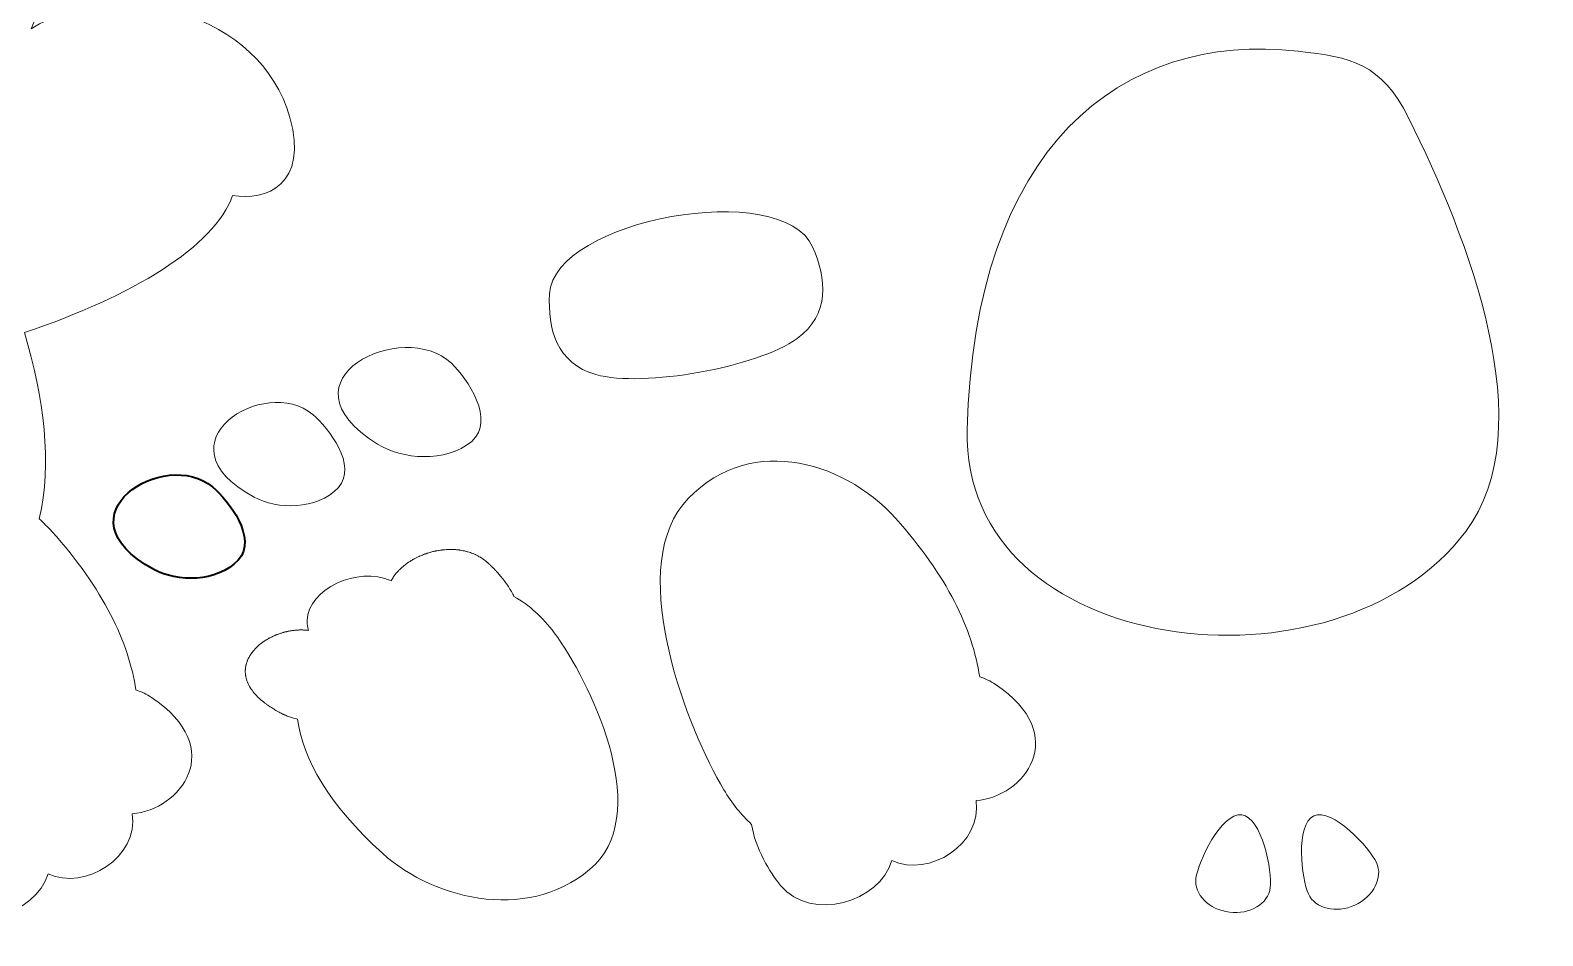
# Model space of a CAD drawing. Header units: millimetres. Extents: x -103 to 94, y -136 to 133.
# Drawn here: x -62.9 to 7.8, y 61.5 to 103.8 of the extents above; entities that cross this region are included whole.
import ezdxf

# ---------------------------------------------------------------- set-up
doc = ezdxf.new("R2010")
doc.units = ezdxf.units.MM
doc.header["$MEASUREMENT"] = 0
doc.layers.add('Layer 1', color=7, linetype='Continuous')

msp = doc.modelspace()

# ---------------------------------------------------------------- linework, layer by layer
at = {"layer": 'Layer 1', "color": 140, "lineweight": 5}
for points, knots in [([(-61.8694, 80.4172), (-62.0587, 80.6273), (-62.2593, 80.8279), (-62.4696, 81.0187), (-62.4696, 81.0187), (-61.8286, 83.5817), (-62.262, 86.6747), (-63.1546, 89.7174), (-63.1546, 89.7174), (-58.1078, 91.4172), (-54.2847, 93.7175), (-53.4302, 96.1233), (-53.4302, 96.1233), (-51.8665, 95.8499), (-49.8746, 96.6446), (-50.7562, 99.7743), (-50.7562, 99.7743), (-52.1261, 104.6366), (-58.6891, 106.415), (-62.8443, 103.9171), (-62.8443, 103.9171), (-61.3092, 106.9095), (-62.4174, 114.4813), (-63.6424, 117.2394), (-63.6424, 117.2394), (-63.8737, 117.7602), (-64.127, 118.2371), (-64.3989, 118.676), (-64.3989, 118.676), (-58.0773, 125.5994), (-71.4142, 130.7849), (-71.679, 123.2928), (-71.679, 123.2928), (-73.0012, 123.5113), (-74.3019, 123.552), (-75.4613, 123.5509), (-75.4613, 123.5509), (-75.6799, 123.5379), (-75.8961, 123.5241), (-76.1102, 123.5094), (-76.1102, 123.5094), (-75.899, 123.7154), (-75.6496, 123.9131), (-75.3521, 124.2153), (-75.3521, 124.2153), (-74.172, 125.4142), (-78.1881, 124.2826), (-78.536, 124.0976), (-78.536, 124.0976), (-78.6199, 124.053), (-78.7773, 123.8916), (-78.8708, 124.0171), (-78.8708, 124.0171), (-79.0221, 124.2201), (-79.0483, 124.8942), (-79.0974, 125.1682), (-79.0974, 125.1682), (-79.4686, 124.8913), (-80.0655, 124.0345), (-79.9756, 123.5318), (-79.9756, 123.5318), (-80.3135, 123.4714), (-82.0985, 124.4965), (-82.3171, 123.873), (-82.3171, 123.873), (-82.3646, 123.7375), (-81.715, 123.1838), (-81.3428, 122.7361), (-81.3428, 122.7361), (-82.1329, 122.5341), (-82.9471, 122.281), (-83.8085, 121.9598), (-83.8085, 121.9598), (-84.3293, 121.7676), (-84.8368, 121.5302), (-85.325, 121.2543), (-85.325, 121.2543), (-88.3794, 127.4249), (-98.4348, 118.359), (-90.5309, 114.1036), (-90.5309, 114.1036), (-90.6193, 113.5533), (-90.6548, 112.9918), (-90.6296, 112.4233), (-90.6296, 112.4233), (-90.5163, 109.8628), (-89.9008, 104.8582), (-88.5247, 101.6844), (-88.5247, 101.6844), (-89.2111, 102.3687), (-89.9884, 102.9303), (-90.4041, 103.1686), (-90.4041, 103.1686), (-95.6807, 106.1928), (-103.2461, 101.1517), (-102.3114, 95.2156), (-102.3114, 95.2156), (-101.4835, 89.9575), (-96.2714, 93.6013), (-97.5155, 95.0476), (-97.5155, 95.0476), (-97.1444, 94.6938), (-96.7593, 94.4412), (-96.3749, 94.2728), (-96.3749, 94.2728), (-95.3255, 90.4764), (-91.538, 88.3526), (-86.6124, 87.4471), (-86.6124, 87.4471), (-86.8241, 86.1054), (-86.9551, 84.6603), (-86.9939, 83.1055), (-86.9939, 83.1055), (-87.0394, 81.2852), (-86.5636, 79.7155), (-85.7151, 78.4027), (-85.7151, 78.4027), (-87.3884, 78.6713), (-89.4165, 77.4639), (-89.1306, 75.9829), (-89.1306, 75.9829), (-91.3658, 75.8589), (-93.6152, 73.5081), (-90.0226, 71.5672), (-90.0226, 71.5672), (-89.8069, 71.4507), (-89.5618, 71.3562), (-89.3001, 71.2872), (-89.3001, 71.2872), (-88.9679, 69.4929), (-87.7846, 67.4477), (-85.376, 65.2757), (-85.376, 65.2757), (-82.846, 62.9943), (-78.2967, 62.0217), (-75.4284, 64.7569), (-75.4284, 64.7569), (-73.4217, 66.8134), (-74.666, 70.7954), (-76.1027, 73.5436), (-76.1027, 73.5436), (-74.8494, 73.4533), (-73.5732, 73.4971), (-72.3242, 73.6795), (-72.3242, 73.6795), (-71.7038, 71.2989), (-70.672, 69.0352), (-69.8981, 67.741), (-69.8981, 67.741), (-69.5146, 67.0997), (-69.0761, 66.5628), (-68.599, 66.1228), (-68.599, 66.1228), (-68.4447, 65.0258), (-67.7319, 63.8439), (-67.2486, 63.2736), (-67.2486, 63.2736), (-65.7742, 61.534), (-62.6186, 62.5022), (-62.0489, 64.4293), (-62.0489, 64.4293), (-60.3148, 63.617), (-57.7981, 65.2219), (-58.1149, 67.2388), (-58.1149, 67.2388), (-55.8796, 67.3911), (-53.63, 70.284), (-57.2228, 72.6732), (-57.2228, 72.6732), (-57.4386, 72.8166), (-57.6835, 72.9335), (-57.9452, 73.0183), (-57.9452, 73.0183), (-58.2773, 75.2268), (-59.4608, 77.7438), (-61.8694, 80.4172)], [0, 0, 0, 0, 0.0227273, 0.0227273, 0.0227273, 0.0227273, 0.0454545, 0.0454545, 0.0454545, 0.0454545, 0.0681818, 0.0681818, 0.0681818, 0.0681818, 0.0909091, 0.0909091, 0.0909091, 0.0909091, 0.1136364, 0.1136364, 0.1136364, 0.1136364, 0.1363636, 0.1363636, 0.1363636, 0.1363636, 0.1590909, 0.1590909, 0.1590909, 0.1590909, 0.1818182, 0.1818182, 0.1818182, 0.1818182, 0.2045455, 0.2045455, 0.2045455, 0.2045455, 0.2272727, 0.2272727, 0.2272727, 0.2272727, 0.25, 0.25, 0.25, 0.25, 0.2727273, 0.2727273, 0.2727273, 0.2727273, 0.2954545, 0.2954545, 0.2954545, 0.2954545, 0.3181818, 0.3181818, 0.3181818, 0.3181818, 0.3409091, 0.3409091, 0.3409091, 0.3409091, 0.3636364, 0.3636364, 0.3636364, 0.3636364, 0.3863636, 0.3863636, 0.3863636, 0.3863636, 0.4090909, 0.4090909, 0.4090909, 0.4090909, 0.4318182, 0.4318182, 0.4318182, 0.4318182, 0.4545455, 0.4545455, 0.4545455, 0.4545455, 0.4772727, 0.4772727, 0.4772727, 0.4772727, 0.5, 0.5, 0.5, 0.5, 0.5227273, 0.5227273, 0.5227273, 0.5227273, 0.5454545, 0.5454545, 0.5454545, 0.5454545, 0.5681818, 0.5681818, 0.5681818, 0.5681818, 0.5909091, 0.5909091, 0.5909091, 0.5909091, 0.6136364, 0.6136364, 0.6136364, 0.6136364, 0.6363636, 0.6363636, 0.6363636, 0.6363636, 0.6590909, 0.6590909, 0.6590909, 0.6590909, 0.6818182, 0.6818182, 0.6818182, 0.6818182, 0.7045455, 0.7045455, 0.7045455, 0.7045455, 0.7272727, 0.7272727, 0.7272727, 0.7272727, 0.75, 0.75, 0.75, 0.75, 0.7727273, 0.7727273, 0.7727273, 0.7727273, 0.7954545, 0.7954545, 0.7954545, 0.7954545, 0.8181818, 0.8181818, 0.8181818, 0.8181818, 0.8409091, 0.8409091, 0.8409091, 0.8409091, 0.8636364, 0.8636364, 0.8636364, 0.8636364, 0.8863636, 0.8863636, 0.8863636, 0.8863636, 0.9090909, 0.9090909, 0.9090909, 0.9090909, 0.9318182, 0.9318182, 0.9318182, 0.9318182, 0.9545455, 0.9545455, 0.9545455, 0.9545455, 0.9772727, 0.9772727, 0.9772727, 0.9772727, 1, 1, 1, 1]), ([(-19.1217, 85.1829), (-18.7932, 98.3525), (-11.9668, 103.7994), (-3.6535, 102.8623), (-3.6535, 102.8623), (-1.1972, 102.5855), (0.225, 102.3039), (1.4967, 99.7517), (1.4967, 99.7517), (4.3111, 94.1037), (7.7637, 85.2398), (4.1673, 80.4276), (4.1673, 80.4276), (-1.8089, 72.4312), (-19.3877, 74.5212), (-19.1217, 85.1829)], [0, 0, 0, 0, 0.25, 0.25, 0.25, 0.25, 0.5, 0.5, 0.5, 0.5, 0.75, 0.75, 0.75, 0.75, 1, 1, 1, 1]), ([(-36.4572, 87.7558), (-38.297, 88.2762), (-38.7255, 89.8964), (-38.6247, 91.5233), (-38.6247, 91.5233), (-38.4083, 95.0204), (-27.7545, 96.9269), (-26.3388, 93.7217), (-26.3388, 93.7217), (-25.6801, 92.2307), (-25.5202, 90.5625), (-27.0654, 89.4364), (-27.0654, 89.4364), (-28.9015, 88.0983), (-34.271, 87.1375), (-36.4572, 87.7558)], [0, 0, 0, 0, 0.25, 0.25, 0.25, 0.25, 0.5, 0.5, 0.5, 0.5, 0.75, 0.75, 0.75, 0.75, 1, 1, 1, 1]), ([(-46.6556, 84.504), (-45.5187, 83.8002), (-43.5027, 83.6074), (-42.2621, 84.6335), (-42.2621, 84.6335), (-41.1395, 85.6267), (-42.4529, 87.5588), (-43.207, 88.2817), (-43.207, 88.2817), (-45.4392, 90.4215), (-51.5274, 87.5197), (-46.6556, 84.504)], [0, 0, 0, 0, 0.3333333, 0.3333333, 0.3333333, 0.3333333, 0.6666667, 0.6666667, 0.6666667, 0.6666667, 1, 1, 1, 1]), ([(-52.4279, 82.0326), (-51.3384, 81.444), (-49.5076, 81.4072), (-48.4905, 82.4771), (-48.4905, 82.4771), (-47.5765, 83.5071), (-48.9422, 85.255), (-49.6893, 85.8898), (-49.6893, 85.8898), (-51.9009, 87.7688), (-57.0964, 84.5547), (-52.4279, 82.0326)], [0, 0, 0, 0, 0.3333333, 0.3333333, 0.3333333, 0.3333333, 0.6666667, 0.6666667, 0.6666667, 0.6666667, 1, 1, 1, 1]), ([(-22.4595, 81.0324), (-24.9895, 83.8407), (-29.5388, 85.0378), (-32.4071, 81.671), (-32.4071, 81.671), (-35.0064, 78.3923), (-32.151, 71.1369), (-30.4882, 68.3562), (-30.4882, 68.3562), (-30.1047, 67.7149), (-29.6662, 67.178), (-29.1891, 66.738), (-29.1891, 66.738), (-29.0348, 65.641), (-28.322, 64.4591), (-27.8387, 63.8888), (-27.8387, 63.8888), (-26.3643, 62.1492), (-23.2087, 63.1174), (-22.639, 65.0445), (-22.639, 65.0445), (-20.9049, 64.2322), (-18.3882, 65.8371), (-18.705, 67.854), (-18.705, 67.854), (-16.4697, 68.0063), (-14.2201, 70.8992), (-17.8129, 73.2884), (-17.8129, 73.2884), (-18.0287, 73.4318), (-18.2736, 73.5487), (-18.5353, 73.6335), (-18.5353, 73.6335), (-18.8674, 75.842), (-20.0509, 78.359), (-22.4595, 81.0324)], [0, 0, 0, 0, 0.1111111, 0.1111111, 0.1111111, 0.1111111, 0.2222222, 0.2222222, 0.2222222, 0.2222222, 0.3333333, 0.3333333, 0.3333333, 0.3333333, 0.4444444, 0.4444444, 0.4444444, 0.4444444, 0.5555556, 0.5555556, 0.5555556, 0.5555556, 0.6666667, 0.6666667, 0.6666667, 0.6666667, 0.7777778, 0.7777778, 0.7777778, 0.7777778, 0.8888889, 0.8888889, 0.8888889, 0.8888889, 1, 1, 1, 1]), ([(-46.4322, 65.3915), (-43.9022, 63.1101), (-39.3529, 62.1375), (-36.4846, 64.8727), (-36.4846, 64.8727), (-33.8853, 67.5365), (-36.7407, 73.431), (-38.4034, 75.69), (-38.4034, 75.69), (-38.9392, 76.4179), (-39.5821, 76.9807), (-40.2881, 77.3938), (-40.2881, 77.3938), (-40.2881, 77.3938), (-40.2882, 77.3941), (-40.2882, 77.3941), (-40.2882, 77.3941), (-40.296, 77.4103), (-40.3042, 77.4264), (-40.3124, 77.4426), (-40.3124, 77.4426), (-40.3124, 77.4426), (-40.3194, 77.4565), (-40.3194, 77.4565), (-40.3194, 77.4565), (-40.3261, 77.4698), (-40.3331, 77.4831), (-40.34, 77.4963), (-40.34, 77.4963), (-40.34, 77.4963), (-40.3592, 77.5322), (-40.3592, 77.5322), (-40.3592, 77.5322), (-40.3592, 77.5322), (-40.3736, 77.5587), (-40.3736, 77.5587), (-40.3736, 77.5587), (-40.3736, 77.5587), (-40.3863, 77.5816), (-40.3863, 77.5816), (-40.3863, 77.5816), (-40.3863, 77.5816), (-40.4078, 77.6197), (-40.4078, 77.6197), (-40.4078, 77.6197), (-40.4078, 77.6197), (-40.4205, 77.6416), (-40.4205, 77.6416), (-40.4205, 77.6416), (-40.4286, 77.6557), (-40.4369, 77.6697), (-40.4452, 77.6837), (-40.4452, 77.6837), (-40.4452, 77.6837), (-40.4553, 77.7005), (-40.4553, 77.7005), (-40.4553, 77.7005), (-40.4553, 77.7005), (-40.4748, 77.7325), (-40.4748, 77.7325), (-40.4748, 77.7325), (-40.4748, 77.7325), (-40.4944, 77.7643), (-40.4944, 77.7643), (-40.4944, 77.7643), (-40.4944, 77.7643), (-40.5118, 77.7919), (-40.5118, 77.7919), (-40.5118, 77.7919), (-40.5118, 77.7919), (-40.5319, 77.8232), (-40.5319, 77.8232), (-40.5319, 77.8232), (-40.5319, 77.8232), (-40.5494, 77.85), (-40.5494, 77.85), (-40.5494, 77.85), (-40.5494, 77.85), (-40.5668, 77.8764), (-40.5668, 77.8764), (-40.5668, 77.8764), (-40.5668, 77.8764), (-40.592, 77.9139), (-40.592, 77.9139), (-40.592, 77.9139), (-40.592, 77.9139), (-40.6095, 77.9395), (-40.6095, 77.9395), (-40.6095, 77.9395), (-40.6095, 77.9395), (-40.6255, 77.9627), (-40.6255, 77.9627), (-40.6255, 77.9627), (-40.6255, 77.9627), (-40.6524, 78.0008), (-40.6524, 78.0008), (-40.6524, 78.0008), (-40.6524, 78.0008), (-40.6693, 78.0246), (-40.6693, 78.0246), (-40.6693, 78.0246), (-40.6693, 78.0246), (-40.6829, 78.0435), (-40.6829, 78.0435), (-40.6829, 78.0435), (-40.6829, 78.0435), (-40.7092, 78.0795), (-40.7092, 78.0795), (-40.7092, 78.0795), (-40.7092, 78.0795), (-40.726, 78.1021), (-40.726, 78.1021), (-40.726, 78.1021), (-40.726, 78.1021), (-40.7536, 78.1389), (-40.7536, 78.1389), (-40.7536, 78.1389), (-40.7536, 78.1389), (-40.7704, 78.1608), (-40.7704, 78.1608), (-40.7704, 78.1608), (-40.7704, 78.1608), (-40.7709, 78.1616), (-40.7709, 78.1616), (-40.7709, 78.1616), (-40.7709, 78.1616), (-40.7929, 78.1901), (-40.7929, 78.1901), (-40.7929, 78.1901), (-40.7929, 78.1901), (-40.8151, 78.2184), (-40.8151, 78.2184), (-40.8151, 78.2184), (-40.8151, 78.2184), (-40.8372, 78.2465), (-40.8372, 78.2465), (-40.8372, 78.2465), (-40.8372, 78.2465), (-40.8383, 78.2479), (-40.8383, 78.2479), (-40.8383, 78.2479), (-40.8383, 78.2479), (-40.8514, 78.2641), (-40.8514, 78.2641), (-40.8514, 78.2641), (-40.8514, 78.2641), (-40.8706, 78.2878), (-40.8706, 78.2878), (-40.8706, 78.2878), (-40.8706, 78.2878), (-40.895, 78.3178), (-40.895, 78.3178), (-40.895, 78.3178), (-40.9158, 78.343), (-40.9366, 78.3679), (-40.9575, 78.3924), (-40.9575, 78.3924), (-40.9575, 78.3924), (-40.9825, 78.4216), (-40.9825, 78.4216), (-40.9825, 78.4216), (-40.9825, 78.4216), (-41.0029, 78.4451), (-41.0029, 78.4451), (-41.0029, 78.4451), (-41.0029, 78.4451), (-41.0144, 78.4583), (-41.0144, 78.4583), (-41.0144, 78.4583), (-41.0144, 78.4583), (-41.0385, 78.4855), (-41.0385, 78.4855), (-41.0385, 78.4855), (-41.0385, 78.4855), (-41.062, 78.5119), (-41.062, 78.5119), (-41.062, 78.5119), (-41.062, 78.5119), (-41.0918, 78.5449), (-41.0918, 78.5449), (-41.0918, 78.5449), (-41.0918, 78.5449), (-41.1006, 78.5545), (-41.1006, 78.5545), (-41.1006, 78.5545), (-41.1006, 78.5545), (-41.1269, 78.583), (-41.1269, 78.583), (-41.1269, 78.583), (-41.1269, 78.583), (-41.1501, 78.6078), (-41.1501, 78.6078), (-41.1501, 78.6078), (-41.1501, 78.6078), (-41.1774, 78.6368), (-41.1774, 78.6368), (-41.1774, 78.6368), (-41.1774, 78.6368), (-41.1885, 78.6483), (-41.1885, 78.6483), (-41.1885, 78.6483), (-41.1885, 78.6483), (-41.2113, 78.672), (-41.2113, 78.672), (-41.2113, 78.672), (-41.2113, 78.672), (-41.2357, 78.697), (-41.2357, 78.697), (-41.2357, 78.697), (-41.2357, 78.697), (-41.2604, 78.7221), (-41.2604, 78.7221), (-41.2604, 78.7221), (-41.2604, 78.7221), (-41.2659, 78.7276), (-41.2659, 78.7276), (-41.2659, 78.7276), (-41.2659, 78.7276), (-41.2667, 78.7285), (-41.2667, 78.7285), (-41.2667, 78.7285), (-41.2667, 78.7285), (-41.2711, 78.7329), (-41.2711, 78.7329), (-41.2711, 78.7329), (-41.2711, 78.7329), (-41.3003, 78.7619), (-41.3003, 78.7619), (-41.3003, 78.7619), (-41.3003, 78.7619), (-41.3208, 78.782), (-41.3208, 78.782), (-41.3208, 78.782), (-41.3208, 78.782), (-41.34, 78.8006), (-41.34, 78.8006), (-41.34, 78.8006), (-41.34, 78.8006), (-41.3617, 78.8215), (-41.3617, 78.8215), (-41.3617, 78.8215), (-41.3617, 78.8215), (-41.3832, 78.8419), (-41.3832, 78.8419), (-41.3832, 78.8419), (-41.3832, 78.8419), (-41.4013, 78.8589), (-41.4013, 78.8589), (-41.4013, 78.8589), (-41.4013, 78.8589), (-41.4243, 78.8803), (-41.4243, 78.8803), (-41.4243, 78.8803), (-41.4243, 78.8803), (-41.4379, 78.8928), (-41.4379, 78.8928), (-41.4379, 78.8928), (-41.4379, 78.8928), (-41.4677, 78.9199), (-41.4677, 78.9199), (-41.4677, 78.9199), (-41.4677, 78.9199), (-41.4748, 78.9262), (-41.4748, 78.9262), (-41.4748, 78.9262), (-41.486, 78.9363), (-41.4972, 78.9461), (-41.5082, 78.9558), (-41.5082, 78.9558), (-41.5082, 78.9558), (-41.5113, 78.9585), (-41.5113, 78.9585), (-41.5113, 78.9585), (-41.5234, 78.9691), (-41.5354, 78.9795), (-41.5473, 78.9897), (-41.5473, 78.9897), (-41.5473, 78.9897), (-41.5492, 78.9913), (-41.5492, 78.9913), (-41.5492, 78.9913), (-41.5492, 78.9913), (-41.5828, 79.0197), (-41.5828, 79.0197), (-41.5828, 79.0197), (-41.5828, 79.0197), (-41.585, 79.0216), (-41.585, 79.0216), (-41.585, 79.0216), (-41.585, 79.0216), (-41.5881, 79.0241), (-41.5881, 79.0241), (-41.5881, 79.0241), (-41.5993, 79.0335), (-41.6105, 79.0427), (-41.6215, 79.0516), (-41.6215, 79.0516), (-41.6535, 79.0775), (-41.6863, 79.102), (-41.7194, 79.1259), (-41.7194, 79.1259), (-41.7194, 79.1259), (-41.7376, 79.1391), (-41.7376, 79.1391), (-41.7376, 79.1391), (-41.7695, 79.1616), (-41.8018, 79.1832), (-41.8346, 79.2038), (-41.8346, 79.2038), (-41.8346, 79.2038), (-41.8547, 79.2162), (-41.8547, 79.2162), (-41.8547, 79.2162), (-41.8886, 79.2371), (-41.9229, 79.2574), (-41.9577, 79.2764), (-41.9577, 79.2764), (-41.9577, 79.2764), (-41.9633, 79.2793), (-41.9633, 79.2793), (-41.9633, 79.2793), (-41.9969, 79.2975), (-42.031, 79.3147), (-42.0653, 79.3312), (-42.0653, 79.3312), (-42.0724, 79.3346), (-42.0794, 79.3381), (-42.0865, 79.3414), (-42.0865, 79.3414), (-42.1214, 79.3577), (-42.1566, 79.373), (-42.1921, 79.3876), (-42.1921, 79.3876), (-42.1921, 79.3876), (-42.2128, 79.3959), (-42.2128, 79.3959), (-42.2128, 79.3959), (-42.2494, 79.4105), (-42.2862, 79.4245), (-42.3235, 79.4373), (-42.3235, 79.4373), (-42.3235, 79.4373), (-42.3338, 79.4407), (-42.3338, 79.4407), (-42.3338, 79.4407), (-42.3696, 79.4529), (-42.4058, 79.4641), (-42.4421, 79.4747), (-42.4421, 79.4747), (-42.4421, 79.4747), (-42.4595, 79.4798), (-42.4595, 79.4798), (-42.4595, 79.4798), (-42.4964, 79.4902), (-42.5337, 79.4998), (-42.5711, 79.5086), (-42.5711, 79.5086), (-42.5711, 79.5086), (-42.5971, 79.5146), (-42.5971, 79.5146), (-42.5971, 79.5146), (-42.6349, 79.5231), (-42.6728, 79.531), (-42.711, 79.5379), (-42.711, 79.5379), (-42.711, 79.5379), (-42.7243, 79.5402), (-42.7243, 79.5402), (-42.7243, 79.5402), (-42.7608, 79.5466), (-42.7975, 79.5522), (-42.8344, 79.5573), (-42.8344, 79.5573), (-42.8344, 79.5573), (-42.8545, 79.5601), (-42.8545, 79.5601), (-42.8545, 79.5601), (-42.8928, 79.565), (-42.9312, 79.569), (-42.9697, 79.5724), (-42.9697, 79.5724), (-42.9697, 79.5724), (-42.9957, 79.5746), (-42.9957, 79.5746), (-42.9957, 79.5746), (-43.034, 79.5777), (-43.0724, 79.5802), (-43.111, 79.5818), (-43.111, 79.5818), (-43.1183, 79.5821), (-43.1257, 79.5822), (-43.133, 79.5825), (-43.133, 79.5825), (-43.1677, 79.5837), (-43.2024, 79.5843), (-43.2372, 79.5844), (-43.2372, 79.5844), (-43.2448, 79.5844), (-43.2524, 79.5846), (-43.26, 79.5846), (-43.26, 79.5846), (-43.298, 79.5844), (-43.336, 79.5834), (-43.374, 79.5818), (-43.374, 79.5818), (-43.374, 79.5818), (-43.4041, 79.5805), (-43.4041, 79.5805), (-43.4041, 79.5805), (-43.442, 79.5787), (-43.4799, 79.5762), (-43.5177, 79.5731), (-43.5177, 79.5731), (-43.5265, 79.5724), (-43.5354, 79.5714), (-43.5442, 79.5706), (-43.5442, 79.5706), (-43.5766, 79.5677), (-43.609, 79.5643), (-43.6414, 79.5604), (-43.6414, 79.5604), (-43.6511, 79.5592), (-43.6607, 79.5583), (-43.6703, 79.557), (-43.6703, 79.557), (-43.7068, 79.5523), (-43.743, 79.5469), (-43.7794, 79.5411), (-43.7794, 79.5411), (-43.7909, 79.5393), (-43.8024, 79.5374), (-43.8139, 79.5355), (-43.8139, 79.5355), (-43.8498, 79.5294), (-43.8855, 79.5228), (-43.9211, 79.5157), (-43.9211, 79.5157), (-43.9324, 79.5134), (-43.9436, 79.5109), (-43.9548, 79.5085), (-43.9548, 79.5085), (-43.9865, 79.5019), (-44.018, 79.4948), (-44.0494, 79.4873), (-44.0494, 79.4873), (-44.0569, 79.4855), (-44.0645, 79.4839), (-44.0719, 79.482), (-44.0719, 79.482), (-44.1073, 79.4734), (-44.1425, 79.4639), (-44.1775, 79.4542), (-44.1775, 79.4542), (-44.1903, 79.4506), (-44.2031, 79.4471), (-44.2158, 79.4434), (-44.2158, 79.4434), (-44.2494, 79.4337), (-44.2828, 79.4236), (-44.316, 79.4129), (-44.316, 79.4129), (-44.3286, 79.4089), (-44.3411, 79.4047), (-44.3536, 79.4006), (-44.3536, 79.4006), (-44.381, 79.3915), (-44.4083, 79.382), (-44.4355, 79.3723), (-44.4355, 79.3723), (-44.4496, 79.3673), (-44.4637, 79.3622), (-44.4777, 79.357), (-44.4777, 79.357), (-44.5055, 79.3466), (-44.5332, 79.3359), (-44.5607, 79.3249), (-44.5607, 79.3249), (-44.5749, 79.3192), (-44.5891, 79.3135), (-44.6033, 79.3077), (-44.6033, 79.3077), (-44.6333, 79.2952), (-44.6631, 79.2824), (-44.6927, 79.2692), (-44.6927, 79.2692), (-44.7071, 79.2628), (-44.7215, 79.2561), (-44.7359, 79.2495), (-44.7359, 79.2495), (-44.7575, 79.2395), (-44.7791, 79.2292), (-44.8005, 79.2188), (-44.8005, 79.2188), (-44.8208, 79.2089), (-44.841, 79.1988), (-44.8611, 79.1886), (-44.8611, 79.1886), (-44.8813, 79.1783), (-44.9013, 79.1678), (-44.9212, 79.1572), (-44.9212, 79.1572), (-44.9363, 79.1491), (-44.9513, 79.1411), (-44.9662, 79.1329), (-44.9662, 79.1329), (-44.9928, 79.1181), (-45.0191, 79.103), (-45.0451, 79.0877), (-45.0451, 79.0877), (-45.0599, 79.079), (-45.0745, 79.0701), (-45.0891, 79.0612), (-45.0891, 79.0612), (-45.1069, 79.0503), (-45.1245, 79.0392), (-45.142, 79.028), (-45.142, 79.028), (-45.1638, 79.0142), (-45.1853, 79.0001), (-45.2066, 78.9858), (-45.2066, 78.9858), (-45.2225, 78.9751), (-45.2383, 78.9644), (-45.2539, 78.9535), (-45.2539, 78.9535), (-45.2685, 78.9432), (-45.2832, 78.933), (-45.2977, 78.9225), (-45.2977, 78.9225), (-45.3202, 78.9062), (-45.3424, 78.8896), (-45.3643, 78.8728), (-45.3643, 78.8728), (-45.3794, 78.8612), (-45.3942, 78.8495), (-45.409, 78.8377), (-45.409, 78.8377), (-45.4223, 78.8271), (-45.4354, 78.8163), (-45.4485, 78.8055), (-45.4485, 78.8055), (-45.4706, 78.7873), (-45.4922, 78.7688), (-45.5135, 78.75), (-45.5135, 78.75), (-45.5254, 78.7396), (-45.5372, 78.729), (-45.5489, 78.7184), (-45.5489, 78.7184), (-45.5636, 78.705), (-45.5782, 78.6916), (-45.5924, 78.678), (-45.5924, 78.678), (-45.6107, 78.6606), (-45.6287, 78.6429), (-45.6463, 78.6251), (-45.6463, 78.6251), (-45.6592, 78.6122), (-45.6718, 78.599), (-45.6843, 78.5859), (-45.6843, 78.5859), (-45.6959, 78.5737), (-45.7071, 78.5614), (-45.7184, 78.549), (-45.7184, 78.549), (-45.7366, 78.529), (-45.7544, 78.5088), (-45.7717, 78.4883), (-45.7717, 78.4883), (-45.7813, 78.4771), (-45.7907, 78.4658), (-45.8, 78.4544), (-45.8, 78.4544), (-45.8165, 78.4342), (-45.8325, 78.4138), (-45.8482, 78.3931), (-45.8482, 78.3931), (-45.8587, 78.3794), (-45.869, 78.3656), (-45.8791, 78.3518), (-45.8791, 78.3518), (-45.8896, 78.3372), (-45.8998, 78.3226), (-45.9099, 78.3079), (-45.9099, 78.3079), (-45.9194, 78.294), (-45.9285, 78.28), (-45.9376, 78.266), (-45.9376, 78.266), (-45.9513, 78.2449), (-45.9646, 78.2236), (-45.9774, 78.2021), (-45.9774, 78.2021), (-45.9851, 78.1893), (-45.9924, 78.1764), (-45.9998, 78.1635), (-45.9998, 78.1635), (-46.0075, 78.1498), (-46.0155, 78.1361), (-46.0228, 78.1223), (-46.0228, 78.1223), (-46.0228, 78.1223), (-46.0246, 78.1231), (-46.0246, 78.1231), (-46.0246, 78.1231), (-47.5952, 78.8192), (-49.9052, 77.7224), (-49.9479, 76.2657), (-49.9479, 76.2657), (-49.9479, 76.2657), (-49.948, 76.2623), (-49.948, 76.2623), (-49.948, 76.2623), (-49.95, 76.1885), (-49.9461, 76.1137), (-49.9361, 76.0383), (-49.9361, 76.0383), (-49.9361, 76.0383), (-49.9355, 76.0332), (-49.9355, 76.0332), (-49.9355, 76.0332), (-49.932, 76.0082), (-49.928, 75.9831), (-49.9232, 75.9579), (-49.9232, 75.9579), (-49.9232, 75.9579), (-49.9227, 75.9557), (-49.9227, 75.9557), (-49.9227, 75.9557), (-49.9132, 75.9061), (-49.9009, 75.8563), (-49.8859, 75.8063), (-49.8859, 75.8063), (-49.8859, 75.8063), (-49.8845, 75.8013), (-49.8845, 75.8013), (-49.8845, 75.8013), (-49.8845, 75.8013), (-49.8866, 75.8015), (-49.8866, 75.8015), (-49.8866, 75.8015), (-49.9203, 75.8058), (-49.9542, 75.8094), (-49.9883, 75.8124), (-49.9883, 75.8124), (-50.0049, 75.8139), (-50.0217, 75.8149), (-50.0385, 75.816), (-50.0385, 75.816), (-50.0583, 75.8174), (-50.0782, 75.8188), (-50.0981, 75.8197), (-50.0981, 75.8197), (-50.116, 75.8206), (-50.1338, 75.821), (-50.1518, 75.8215), (-50.1518, 75.8215), (-50.1711, 75.8221), (-50.1904, 75.8224), (-50.2097, 75.8226), (-50.2097, 75.8226), (-50.2269, 75.8227), (-50.2441, 75.8227), (-50.2613, 75.8225), (-50.2613, 75.8225), (-50.2815, 75.8222), (-50.3016, 75.8217), (-50.3218, 75.821), (-50.3218, 75.821), (-50.3392, 75.8205), (-50.3566, 75.8199), (-50.374, 75.8191), (-50.374, 75.8191), (-50.3946, 75.818), (-50.4153, 75.8165), (-50.436, 75.815), (-50.436, 75.815), (-50.4521, 75.8139), (-50.4682, 75.813), (-50.4842, 75.8115), (-50.4842, 75.8115), (-50.5092, 75.8093), (-50.5341, 75.8065), (-50.5591, 75.8037), (-50.5591, 75.8037), (-50.5872, 75.8005), (-50.6152, 75.7969), (-50.6432, 75.7929), (-50.6432, 75.7929), (-50.6618, 75.7902), (-50.6806, 75.7877), (-50.6992, 75.7847), (-50.6992, 75.7847), (-50.7173, 75.7818), (-50.7354, 75.7786), (-50.7535, 75.7753), (-50.7535, 75.7753), (-50.7716, 75.7721), (-50.7897, 75.7688), (-50.8077, 75.7653), (-50.8077, 75.7653), (-50.8262, 75.7617), (-50.8445, 75.7578), (-50.8629, 75.7539), (-50.8629, 75.7539), (-50.8819, 75.7498), (-50.9008, 75.7456), (-50.9197, 75.7411), (-50.9197, 75.7411), (-50.9367, 75.7372), (-50.9537, 75.7332), (-50.9707, 75.7289), (-50.9707, 75.7289), (-50.9904, 75.724), (-51.01, 75.7187), (-51.0295, 75.7134), (-51.0295, 75.7134), (-51.0459, 75.709), (-51.0623, 75.7047), (-51.0786, 75.7), (-51.0786, 75.7), (-51.1029, 75.693), (-51.127, 75.6855), (-51.1511, 75.678), (-51.1511, 75.678), (-51.1722, 75.6713), (-51.1932, 75.6645), (-51.2142, 75.6575), (-51.2142, 75.6575), (-51.2376, 75.6496), (-51.261, 75.6417), (-51.2842, 75.6333), (-51.2842, 75.6333), (-51.2998, 75.6277), (-51.3152, 75.6217), (-51.3306, 75.6158), (-51.3306, 75.6158), (-51.3499, 75.6086), (-51.369, 75.6013), (-51.3881, 75.5936), (-51.3881, 75.5936), (-51.4035, 75.5875), (-51.4188, 75.5811), (-51.4342, 75.5746), (-51.4342, 75.5746), (-51.4526, 75.5669), (-51.471, 75.5591), (-51.4892, 75.551), (-51.4892, 75.551), (-51.5055, 75.5438), (-51.5218, 75.5365), (-51.5379, 75.5291), (-51.5379, 75.5291), (-51.5552, 75.5211), (-51.5723, 75.5129), (-51.5894, 75.5046), (-51.5894, 75.5046), (-51.6045, 75.4973), (-51.6197, 75.4901), (-51.6346, 75.4825), (-51.6346, 75.4825), (-51.6544, 75.4726), (-51.6738, 75.4623), (-51.6932, 75.4519), (-51.6932, 75.4519), (-51.7059, 75.4452), (-51.7187, 75.4387), (-51.7312, 75.4319), (-51.7312, 75.4319), (-51.7613, 75.4153), (-51.791, 75.3983), (-51.8203, 75.3809), (-51.8203, 75.3809), (-51.8333, 75.3731), (-51.846, 75.365), (-51.8589, 75.3571), (-51.8589, 75.3571), (-51.8757, 75.3467), (-51.8925, 75.3364), (-51.9091, 75.3257), (-51.9091, 75.3257), (-51.9238, 75.3162), (-51.9383, 75.3064), (-51.9528, 75.2967), (-51.9528, 75.2967), (-51.9679, 75.2865), (-51.9829, 75.2763), (-51.9978, 75.2659), (-51.9978, 75.2659), (-52.0114, 75.2564), (-52.0249, 75.2468), (-52.0383, 75.237), (-52.0383, 75.237), (-52.0537, 75.2258), (-52.0689, 75.2144), (-52.084, 75.2029), (-52.084, 75.2029), (-52.0963, 75.1935), (-52.1088, 75.1841), (-52.1209, 75.1745), (-52.1209, 75.1745), (-52.137, 75.1618), (-52.1527, 75.1488), (-52.1683, 75.1359), (-52.1683, 75.1359), (-52.1794, 75.1267), (-52.1906, 75.1176), (-52.2015, 75.1082), (-52.2015, 75.1082), (-52.2198, 75.0925), (-52.2377, 75.0764), (-52.2553, 75.0602), (-52.2553, 75.0602), (-52.272, 75.045), (-52.2882, 75.0296), (-52.3043, 75.014), (-52.3043, 75.014), (-52.3182, 75.0006), (-52.3321, 74.9872), (-52.3455, 74.9735), (-52.3455, 74.9735), (-52.3555, 74.9634), (-52.3651, 74.953), (-52.3748, 74.9427), (-52.3748, 74.9427), (-52.3882, 74.9286), (-52.4015, 74.9143), (-52.4144, 74.8999), (-52.4144, 74.8999), (-52.4239, 74.8893), (-52.4331, 74.8786), (-52.4423, 74.8679), (-52.4423, 74.8679), (-52.455, 74.8531), (-52.4673, 74.8383), (-52.4795, 74.8233), (-52.4795, 74.8233), (-52.4878, 74.813), (-52.496, 74.8028), (-52.5041, 74.7924), (-52.5041, 74.7924), (-52.5167, 74.7762), (-52.5287, 74.7598), (-52.5407, 74.7434), (-52.5407, 74.7434), (-52.5479, 74.7335), (-52.5552, 74.7238), (-52.5621, 74.7138), (-52.5621, 74.7138), (-52.5985, 74.6617), (-52.6317, 74.6083), (-52.6614, 74.5537), (-52.6614, 74.5537), (-52.6664, 74.5446), (-52.6709, 74.5354), (-52.6756, 74.5263), (-52.6756, 74.5263), (-52.6854, 74.5075), (-52.6949, 74.4887), (-52.7039, 74.4696), (-52.7039, 74.4696), (-52.709, 74.4587), (-52.7138, 74.4477), (-52.7187, 74.4367), (-52.7187, 74.4367), (-52.7262, 74.4196), (-52.7336, 74.4023), (-52.7405, 74.385), (-52.7405, 74.385), (-52.7452, 74.3731), (-52.7498, 74.3613), (-52.7542, 74.3493), (-52.7542, 74.3493), (-52.7608, 74.3312), (-52.7669, 74.313), (-52.7728, 74.2947), (-52.7728, 74.2947), (-52.7764, 74.2837), (-52.78, 74.2727), (-52.7833, 74.2617), (-52.7833, 74.2617), (-52.7895, 74.2406), (-52.795, 74.2193), (-52.8001, 74.198), (-52.8001, 74.198), (-52.8022, 74.1897), (-52.8046, 74.1814), (-52.8065, 74.173), (-52.8065, 74.173), (-52.8131, 74.1434), (-52.8186, 74.1136), (-52.8232, 74.0837), (-52.8232, 74.0837), (-52.8243, 74.0763), (-52.8249, 74.0689), (-52.8259, 74.0615), (-52.8259, 74.0615), (-52.829, 74.0383), (-52.8318, 74.0151), (-52.8336, 73.9917), (-52.8336, 73.9917), (-52.8345, 73.981), (-52.8349, 73.9702), (-52.8354, 73.9594), (-52.8354, 73.9594), (-52.8365, 73.9394), (-52.8372, 73.9193), (-52.8374, 73.8991), (-52.8374, 73.8991), (-52.8375, 73.8872), (-52.8373, 73.8753), (-52.8371, 73.8634), (-52.8371, 73.8634), (-52.8366, 73.8435), (-52.8356, 73.8234), (-52.8343, 73.8033), (-52.8343, 73.8033), (-52.8335, 73.7918), (-52.8328, 73.7802), (-52.8317, 73.7686), (-52.8317, 73.7686), (-52.8295, 73.7463), (-52.8265, 73.7239), (-52.8232, 73.7014), (-52.8232, 73.7014), (-52.8219, 73.6922), (-52.8209, 73.6831), (-52.8193, 73.6738), (-52.8193, 73.6738), (-52.8139, 73.642), (-52.8075, 73.61), (-52.7996, 73.578), (-52.7996, 73.578), (-52.7989, 73.5748), (-52.7978, 73.5716), (-52.797, 73.5685), (-52.797, 73.5685), (-52.7896, 73.5394), (-52.7812, 73.5102), (-52.7718, 73.481), (-52.7718, 73.481), (-52.7687, 73.4713), (-52.765, 73.4616), (-52.7617, 73.4519), (-52.7617, 73.4519), (-52.7538, 73.429), (-52.7454, 73.4061), (-52.7362, 73.3831), (-52.7362, 73.3831), (-52.7317, 73.3721), (-52.727, 73.3611), (-52.7223, 73.3501), (-52.7223, 73.3501), (-52.7128, 73.3279), (-52.7027, 73.3057), (-52.6919, 73.2835), (-52.6919, 73.2835), (-52.6866, 73.2724), (-52.6811, 73.2612), (-52.6755, 73.2501), (-52.6755, 73.2501), (-52.6638, 73.2272), (-52.6512, 73.2043), (-52.6382, 73.1814), (-52.6382, 73.1814), (-52.6324, 73.1713), (-52.6269, 73.1612), (-52.621, 73.1511), (-52.621, 73.1511), (-52.6036, 73.1219), (-52.5851, 73.0927), (-52.5655, 73.0634), (-52.5655, 73.0634), (-52.5631, 73.0598), (-52.5609, 73.0562), (-52.5584, 73.0525), (-52.5584, 73.0525), (-52.536, 73.0195), (-52.5119, 72.9864), (-52.4865, 72.9533), (-52.4865, 72.9533), (-52.4799, 72.9447), (-52.4726, 72.9361), (-52.4658, 72.9274), (-52.4658, 72.9274), (-52.4464, 72.903), (-52.4265, 72.8785), (-52.4055, 72.8541), (-52.4055, 72.8541), (-52.3961, 72.8431), (-52.3863, 72.8322), (-52.3765, 72.8212), (-52.3765, 72.8212), (-52.3569, 72.7992), (-52.3367, 72.7771), (-52.3157, 72.755), (-52.3157, 72.755), (-52.3043, 72.743), (-52.2926, 72.731), (-52.2807, 72.719), (-52.2807, 72.719), (-52.2593, 72.6972), (-52.2368, 72.6754), (-52.214, 72.6537), (-52.214, 72.6537), (-52.2022, 72.6425), (-52.1906, 72.6312), (-52.1784, 72.62), (-52.1784, 72.62), (-52.1523, 72.5959), (-52.1248, 72.5718), (-52.0969, 72.5477), (-52.0969, 72.5477), (-52.0865, 72.5388), (-52.0767, 72.5298), (-52.0661, 72.5209), (-52.0661, 72.5209), (-52.0276, 72.4885), (-51.9875, 72.4561), (-51.9457, 72.4238), (-51.9457, 72.4238), (-51.9366, 72.4168), (-51.9267, 72.4097), (-51.9174, 72.4027), (-51.9174, 72.4027), (-51.8841, 72.3774), (-51.8501, 72.3521), (-51.8147, 72.3269), (-51.8147, 72.3269), (-51.7987, 72.3155), (-51.7818, 72.304), (-51.7653, 72.2926), (-51.7653, 72.2926), (-51.7349, 72.2715), (-51.7039, 72.2505), (-51.6721, 72.2295), (-51.6721, 72.2295), (-51.6537, 72.2174), (-51.6348, 72.2053), (-51.6159, 72.1932), (-51.6159, 72.1932), (-51.5842, 72.1728), (-51.5514, 72.1525), (-51.5183, 72.1323), (-51.5183, 72.1323), (-51.4984, 72.1201), (-51.4783, 72.1079), (-51.4578, 72.0958), (-51.4578, 72.0958), (-51.4228, 72.0749), (-51.3863, 72.0543), (-51.3497, 72.0336), (-51.3497, 72.0336), (-51.3301, 72.0225), (-51.3108, 72.0114), (-51.2908, 72.0003), (-51.2908, 72.0003), (-51.2344, 71.9691), (-51.1759, 71.938), (-51.1156, 71.9071), (-51.1156, 71.9071), (-51.1007, 71.8995), (-51.0856, 71.8919), (-51.0704, 71.8845), (-51.0704, 71.8845), (-51.0704, 71.8845), (-51.0684, 71.8835), (-51.0684, 71.8835), (-51.0684, 71.8835), (-51.0538, 71.8764), (-51.039, 71.8695), (-51.0242, 71.8626), (-51.0242, 71.8626), (-51.0242, 71.8626), (-51.0237, 71.8624), (-51.0237, 71.8624), (-51.0237, 71.8624), (-51.0237, 71.8624), (-51.0223, 71.8617), (-51.0223, 71.8617), (-51.0223, 71.8617), (-51.0223, 71.8617), (-51.0204, 71.8608), (-51.0204, 71.8608), (-51.0204, 71.8608), (-51.0051, 71.8538), (-50.9898, 71.8469), (-50.9742, 71.8401), (-50.9742, 71.8401), (-50.9097, 71.8118), (-50.8429, 71.7856), (-50.7742, 71.7615), (-50.7742, 71.7615), (-50.6544, 71.7196), (-50.5288, 71.6841), (-50.3993, 71.6558), (-50.3993, 71.6558), (-50.3993, 71.6558), (-50.398, 71.6555), (-50.398, 71.6555), (-50.398, 71.6555), (-50.1336, 69.8015), (-48.9546, 67.6662), (-46.4322, 65.3915)], [0, 0, 0, 0, 0.0036232, 0.0036232, 0.0036232, 0.0036232, 0.0072464, 0.0072464, 0.0072464, 0.0072464, 0.0108696, 0.0108696, 0.0108696, 0.0108696, 0.0144928, 0.0144928, 0.0144928, 0.0144928, 0.0181159, 0.0181159, 0.0181159, 0.0181159, 0.0217391, 0.0217391, 0.0217391, 0.0217391, 0.0253623, 0.0253623, 0.0253623, 0.0253623, 0.0289855, 0.0289855, 0.0289855, 0.0289855, 0.0326087, 0.0326087, 0.0326087, 0.0326087, 0.0362319, 0.0362319, 0.0362319, 0.0362319, 0.0398551, 0.0398551, 0.0398551, 0.0398551, 0.0434783, 0.0434783, 0.0434783, 0.0434783, 0.0471014, 0.0471014, 0.0471014, 0.0471014, 0.0507246, 0.0507246, 0.0507246, 0.0507246, 0.0543478, 0.0543478, 0.0543478, 0.0543478, 0.057971, 0.057971, 0.057971, 0.057971, 0.0615942, 0.0615942, 0.0615942, 0.0615942, 0.0652174, 0.0652174, 0.0652174, 0.0652174, 0.0688406, 0.0688406, 0.0688406, 0.0688406, 0.0724638, 0.0724638, 0.0724638, 0.0724638, 0.076087, 0.076087, 0.076087, 0.076087, 0.0797101, 0.0797101, 0.0797101, 0.0797101, 0.0833333, 0.0833333, 0.0833333, 0.0833333, 0.0869565, 0.0869565, 0.0869565, 0.0869565, 0.0905797, 0.0905797, 0.0905797, 0.0905797, 0.0942029, 0.0942029, 0.0942029, 0.0942029, 0.0978261, 0.0978261, 0.0978261, 0.0978261, 0.1014493, 0.1014493, 0.1014493, 0.1014493, 0.1050725, 0.1050725, 0.1050725, 0.1050725, 0.1086957, 0.1086957, 0.1086957, 0.1086957, 0.1123188, 0.1123188, 0.1123188, 0.1123188, 0.115942, 0.115942, 0.115942, 0.115942, 0.1195652, 0.1195652, 0.1195652, 0.1195652, 0.1231884, 0.1231884, 0.1231884, 0.1231884, 0.1268116, 0.1268116, 0.1268116, 0.1268116, 0.1304348, 0.1304348, 0.1304348, 0.1304348, 0.134058, 0.134058, 0.134058, 0.134058, 0.1376812, 0.1376812, 0.1376812, 0.1376812, 0.1413043, 0.1413043, 0.1413043, 0.1413043, 0.1449275, 0.1449275, 0.1449275, 0.1449275, 0.1485507, 0.1485507, 0.1485507, 0.1485507, 0.1521739, 0.1521739, 0.1521739, 0.1521739, 0.1557971, 0.1557971, 0.1557971, 0.1557971, 0.1594203, 0.1594203, 0.1594203, 0.1594203, 0.1630435, 0.1630435, 0.1630435, 0.1630435, 0.1666667, 0.1666667, 0.1666667, 0.1666667, 0.1702899, 0.1702899, 0.1702899, 0.1702899, 0.173913, 0.173913, 0.173913, 0.173913, 0.1775362, 0.1775362, 0.1775362, 0.1775362, 0.1811594, 0.1811594, 0.1811594, 0.1811594, 0.1847826, 0.1847826, 0.1847826, 0.1847826, 0.1884058, 0.1884058, 0.1884058, 0.1884058, 0.192029, 0.192029, 0.192029, 0.192029, 0.1956522, 0.1956522, 0.1956522, 0.1956522, 0.1992754, 0.1992754, 0.1992754, 0.1992754, 0.2028986, 0.2028986, 0.2028986, 0.2028986, 0.2065217, 0.2065217, 0.2065217, 0.2065217, 0.2101449, 0.2101449, 0.2101449, 0.2101449, 0.2137681, 0.2137681, 0.2137681, 0.2137681, 0.2173913, 0.2173913, 0.2173913, 0.2173913, 0.2210145, 0.2210145, 0.2210145, 0.2210145, 0.2246377, 0.2246377, 0.2246377, 0.2246377, 0.2282609, 0.2282609, 0.2282609, 0.2282609, 0.2318841, 0.2318841, 0.2318841, 0.2318841, 0.2355072, 0.2355072, 0.2355072, 0.2355072, 0.2391304, 0.2391304, 0.2391304, 0.2391304, 0.2427536, 0.2427536, 0.2427536, 0.2427536, 0.2463768, 0.2463768, 0.2463768, 0.2463768, 0.25, 0.25, 0.25, 0.25, 0.2536232, 0.2536232, 0.2536232, 0.2536232, 0.2572464, 0.2572464, 0.2572464, 0.2572464, 0.2608696, 0.2608696, 0.2608696, 0.2608696, 0.2644928, 0.2644928, 0.2644928, 0.2644928, 0.2681159, 0.2681159, 0.2681159, 0.2681159, 0.2717391, 0.2717391, 0.2717391, 0.2717391, 0.2753623, 0.2753623, 0.2753623, 0.2753623, 0.2789855, 0.2789855, 0.2789855, 0.2789855, 0.2826087, 0.2826087, 0.2826087, 0.2826087, 0.2862319, 0.2862319, 0.2862319, 0.2862319, 0.2898551, 0.2898551, 0.2898551, 0.2898551, 0.2934783, 0.2934783, 0.2934783, 0.2934783, 0.2971014, 0.2971014, 0.2971014, 0.2971014, 0.3007246, 0.3007246, 0.3007246, 0.3007246, 0.3043478, 0.3043478, 0.3043478, 0.3043478, 0.307971, 0.307971, 0.307971, 0.307971, 0.3115942, 0.3115942, 0.3115942, 0.3115942, 0.3152174, 0.3152174, 0.3152174, 0.3152174, 0.3188406, 0.3188406, 0.3188406, 0.3188406, 0.3224638, 0.3224638, 0.3224638, 0.3224638, 0.326087, 0.326087, 0.326087, 0.326087, 0.3297101, 0.3297101, 0.3297101, 0.3297101, 0.3333333, 0.3333333, 0.3333333, 0.3333333, 0.3369565, 0.3369565, 0.3369565, 0.3369565, 0.3405797, 0.3405797, 0.3405797, 0.3405797, 0.3442029, 0.3442029, 0.3442029, 0.3442029, 0.3478261, 0.3478261, 0.3478261, 0.3478261, 0.3514493, 0.3514493, 0.3514493, 0.3514493, 0.3550725, 0.3550725, 0.3550725, 0.3550725, 0.3586957, 0.3586957, 0.3586957, 0.3586957, 0.3623188, 0.3623188, 0.3623188, 0.3623188, 0.365942, 0.365942, 0.365942, 0.365942, 0.3695652, 0.3695652, 0.3695652, 0.3695652, 0.3731884, 0.3731884, 0.3731884, 0.3731884, 0.3768116, 0.3768116, 0.3768116, 0.3768116, 0.3804348, 0.3804348, 0.3804348, 0.3804348, 0.384058, 0.384058, 0.384058, 0.384058, 0.3876812, 0.3876812, 0.3876812, 0.3876812, 0.3913043, 0.3913043, 0.3913043, 0.3913043, 0.3949275, 0.3949275, 0.3949275, 0.3949275, 0.3985507, 0.3985507, 0.3985507, 0.3985507, 0.4021739, 0.4021739, 0.4021739, 0.4021739, 0.4057971, 0.4057971, 0.4057971, 0.4057971, 0.4094203, 0.4094203, 0.4094203, 0.4094203, 0.4130435, 0.4130435, 0.4130435, 0.4130435, 0.4166667, 0.4166667, 0.4166667, 0.4166667, 0.4202899, 0.4202899, 0.4202899, 0.4202899, 0.423913, 0.423913, 0.423913, 0.423913, 0.4275362, 0.4275362, 0.4275362, 0.4275362, 0.4311594, 0.4311594, 0.4311594, 0.4311594, 0.4347826, 0.4347826, 0.4347826, 0.4347826, 0.4384058, 0.4384058, 0.4384058, 0.4384058, 0.442029, 0.442029, 0.442029, 0.442029, 0.4456522, 0.4456522, 0.4456522, 0.4456522, 0.4492754, 0.4492754, 0.4492754, 0.4492754, 0.4528986, 0.4528986, 0.4528986, 0.4528986, 0.4565217, 0.4565217, 0.4565217, 0.4565217, 0.4601449, 0.4601449, 0.4601449, 0.4601449, 0.4637681, 0.4637681, 0.4637681, 0.4637681, 0.4673913, 0.4673913, 0.4673913, 0.4673913, 0.4710145, 0.4710145, 0.4710145, 0.4710145, 0.4746377, 0.4746377, 0.4746377, 0.4746377, 0.4782609, 0.4782609, 0.4782609, 0.4782609, 0.4818841, 0.4818841, 0.4818841, 0.4818841, 0.4855072, 0.4855072, 0.4855072, 0.4855072, 0.4891304, 0.4891304, 0.4891304, 0.4891304, 0.4927536, 0.4927536, 0.4927536, 0.4927536, 0.4963768, 0.4963768, 0.4963768, 0.4963768, 0.5, 0.5, 0.5, 0.5, 0.5036232, 0.5036232, 0.5036232, 0.5036232, 0.5072464, 0.5072464, 0.5072464, 0.5072464, 0.5108696, 0.5108696, 0.5108696, 0.5108696, 0.5144928, 0.5144928, 0.5144928, 0.5144928, 0.5181159, 0.5181159, 0.5181159, 0.5181159, 0.5217391, 0.5217391, 0.5217391, 0.5217391, 0.5253623, 0.5253623, 0.5253623, 0.5253623, 0.5289855, 0.5289855, 0.5289855, 0.5289855, 0.5326087, 0.5326087, 0.5326087, 0.5326087, 0.5362319, 0.5362319, 0.5362319, 0.5362319, 0.5398551, 0.5398551, 0.5398551, 0.5398551, 0.5434783, 0.5434783, 0.5434783, 0.5434783, 0.5471014, 0.5471014, 0.5471014, 0.5471014, 0.5507246, 0.5507246, 0.5507246, 0.5507246, 0.5543478, 0.5543478, 0.5543478, 0.5543478, 0.557971, 0.557971, 0.557971, 0.557971, 0.5615942, 0.5615942, 0.5615942, 0.5615942, 0.5652174, 0.5652174, 0.5652174, 0.5652174, 0.5688406, 0.5688406, 0.5688406, 0.5688406, 0.5724638, 0.5724638, 0.5724638, 0.5724638, 0.576087, 0.576087, 0.576087, 0.576087, 0.5797101, 0.5797101, 0.5797101, 0.5797101, 0.5833333, 0.5833333, 0.5833333, 0.5833333, 0.5869565, 0.5869565, 0.5869565, 0.5869565, 0.5905797, 0.5905797, 0.5905797, 0.5905797, 0.5942029, 0.5942029, 0.5942029, 0.5942029, 0.5978261, 0.5978261, 0.5978261, 0.5978261, 0.6014493, 0.6014493, 0.6014493, 0.6014493, 0.6050725, 0.6050725, 0.6050725, 0.6050725, 0.6086957, 0.6086957, 0.6086957, 0.6086957, 0.6123188, 0.6123188, 0.6123188, 0.6123188, 0.615942, 0.615942, 0.615942, 0.615942, 0.6195652, 0.6195652, 0.6195652, 0.6195652, 0.6231884, 0.6231884, 0.6231884, 0.6231884, 0.6268116, 0.6268116, 0.6268116, 0.6268116, 0.6304348, 0.6304348, 0.6304348, 0.6304348, 0.634058, 0.634058, 0.634058, 0.634058, 0.6376812, 0.6376812, 0.6376812, 0.6376812, 0.6413043, 0.6413043, 0.6413043, 0.6413043, 0.6449275, 0.6449275, 0.6449275, 0.6449275, 0.6485507, 0.6485507, 0.6485507, 0.6485507, 0.6521739, 0.6521739, 0.6521739, 0.6521739, 0.6557971, 0.6557971, 0.6557971, 0.6557971, 0.6594203, 0.6594203, 0.6594203, 0.6594203, 0.6630435, 0.6630435, 0.6630435, 0.6630435, 0.6666667, 0.6666667, 0.6666667, 0.6666667, 0.6702899, 0.6702899, 0.6702899, 0.6702899, 0.673913, 0.673913, 0.673913, 0.673913, 0.6775362, 0.6775362, 0.6775362, 0.6775362, 0.6811594, 0.6811594, 0.6811594, 0.6811594, 0.6847826, 0.6847826, 0.6847826, 0.6847826, 0.6884058, 0.6884058, 0.6884058, 0.6884058, 0.692029, 0.692029, 0.692029, 0.692029, 0.6956522, 0.6956522, 0.6956522, 0.6956522, 0.6992754, 0.6992754, 0.6992754, 0.6992754, 0.7028986, 0.7028986, 0.7028986, 0.7028986, 0.7065217, 0.7065217, 0.7065217, 0.7065217, 0.7101449, 0.7101449, 0.7101449, 0.7101449, 0.7137681, 0.7137681, 0.7137681, 0.7137681, 0.7173913, 0.7173913, 0.7173913, 0.7173913, 0.7210145, 0.7210145, 0.7210145, 0.7210145, 0.7246377, 0.7246377, 0.7246377, 0.7246377, 0.7282609, 0.7282609, 0.7282609, 0.7282609, 0.7318841, 0.7318841, 0.7318841, 0.7318841, 0.7355072, 0.7355072, 0.7355072, 0.7355072, 0.7391304, 0.7391304, 0.7391304, 0.7391304, 0.7427536, 0.7427536, 0.7427536, 0.7427536, 0.7463768, 0.7463768, 0.7463768, 0.7463768, 0.75, 0.75, 0.75, 0.75, 0.7536232, 0.7536232, 0.7536232, 0.7536232, 0.7572464, 0.7572464, 0.7572464, 0.7572464, 0.7608696, 0.7608696, 0.7608696, 0.7608696, 0.7644928, 0.7644928, 0.7644928, 0.7644928, 0.7681159, 0.7681159, 0.7681159, 0.7681159, 0.7717391, 0.7717391, 0.7717391, 0.7717391, 0.7753623, 0.7753623, 0.7753623, 0.7753623, 0.7789855, 0.7789855, 0.7789855, 0.7789855, 0.7826087, 0.7826087, 0.7826087, 0.7826087, 0.7862319, 0.7862319, 0.7862319, 0.7862319, 0.7898551, 0.7898551, 0.7898551, 0.7898551, 0.7934783, 0.7934783, 0.7934783, 0.7934783, 0.7971014, 0.7971014, 0.7971014, 0.7971014, 0.8007246, 0.8007246, 0.8007246, 0.8007246, 0.8043478, 0.8043478, 0.8043478, 0.8043478, 0.807971, 0.807971, 0.807971, 0.807971, 0.8115942, 0.8115942, 0.8115942, 0.8115942, 0.8152174, 0.8152174, 0.8152174, 0.8152174, 0.8188406, 0.8188406, 0.8188406, 0.8188406, 0.8224638, 0.8224638, 0.8224638, 0.8224638, 0.826087, 0.826087, 0.826087, 0.826087, 0.8297101, 0.8297101, 0.8297101, 0.8297101, 0.8333333, 0.8333333, 0.8333333, 0.8333333, 0.8369565, 0.8369565, 0.8369565, 0.8369565, 0.8405797, 0.8405797, 0.8405797, 0.8405797, 0.8442029, 0.8442029, 0.8442029, 0.8442029, 0.8478261, 0.8478261, 0.8478261, 0.8478261, 0.8514493, 0.8514493, 0.8514493, 0.8514493, 0.8550725, 0.8550725, 0.8550725, 0.8550725, 0.8586957, 0.8586957, 0.8586957, 0.8586957, 0.8623188, 0.8623188, 0.8623188, 0.8623188, 0.865942, 0.865942, 0.865942, 0.865942, 0.8695652, 0.8695652, 0.8695652, 0.8695652, 0.8731884, 0.8731884, 0.8731884, 0.8731884, 0.8768116, 0.8768116, 0.8768116, 0.8768116, 0.8804348, 0.8804348, 0.8804348, 0.8804348, 0.884058, 0.884058, 0.884058, 0.884058, 0.8876812, 0.8876812, 0.8876812, 0.8876812, 0.8913043, 0.8913043, 0.8913043, 0.8913043, 0.8949275, 0.8949275, 0.8949275, 0.8949275, 0.8985507, 0.8985507, 0.8985507, 0.8985507, 0.9021739, 0.9021739, 0.9021739, 0.9021739, 0.9057971, 0.9057971, 0.9057971, 0.9057971, 0.9094203, 0.9094203, 0.9094203, 0.9094203, 0.9130435, 0.9130435, 0.9130435, 0.9130435, 0.9166667, 0.9166667, 0.9166667, 0.9166667, 0.9202899, 0.9202899, 0.9202899, 0.9202899, 0.923913, 0.923913, 0.923913, 0.923913, 0.9275362, 0.9275362, 0.9275362, 0.9275362, 0.9311594, 0.9311594, 0.9311594, 0.9311594, 0.9347826, 0.9347826, 0.9347826, 0.9347826, 0.9384058, 0.9384058, 0.9384058, 0.9384058, 0.942029, 0.942029, 0.942029, 0.942029, 0.9456522, 0.9456522, 0.9456522, 0.9456522, 0.9492754, 0.9492754, 0.9492754, 0.9492754, 0.9528986, 0.9528986, 0.9528986, 0.9528986, 0.9565217, 0.9565217, 0.9565217, 0.9565217, 0.9601449, 0.9601449, 0.9601449, 0.9601449, 0.9637681, 0.9637681, 0.9637681, 0.9637681, 0.9673913, 0.9673913, 0.9673913, 0.9673913, 0.9710145, 0.9710145, 0.9710145, 0.9710145, 0.9746377, 0.9746377, 0.9746377, 0.9746377, 0.9782609, 0.9782609, 0.9782609, 0.9782609, 0.9818841, 0.9818841, 0.9818841, 0.9818841, 0.9855072, 0.9855072, 0.9855072, 0.9855072, 0.9891304, 0.9891304, 0.9891304, 0.9891304, 0.9927536, 0.9927536, 0.9927536, 0.9927536, 0.9963768, 0.9963768, 0.9963768, 0.9963768, 1, 1, 1, 1]), ([(-6.2972, 67.1823), (-5.3386, 67.0616), (-4.8665, 64.5386), (-4.9616, 63.7835), (-4.9616, 63.7835), (-5.0567, 63.0285), (-5.9112, 62.5141), (-6.8698, 62.6348), (-6.8698, 62.6348), (-7.8284, 62.7555), (-8.5288, 63.4657), (-8.4337, 64.2207), (-8.4337, 64.2207), (-8.3386, 64.9758), (-7.2558, 67.3031), (-6.2972, 67.1823)], [0, 0, 0, 0, 0.25, 0.25, 0.25, 0.25, 0.5, 0.5, 0.5, 0.5, 0.75, 0.75, 0.75, 0.75, 1, 1, 1, 1]), ([(-2.9305, 67.1306), (-3.808, 66.7263), (-3.4969, 64.1784), (-3.1784, 63.4872), (-3.1784, 63.4872), (-2.86, 62.796), (-1.8901, 62.5634), (-1.0125, 62.9677), (-1.0125, 62.9677), (-0.135, 63.372), (0.3184, 64.2603), (0, 64.9515), (0, 64.9515), (-0.3184, 65.6427), (-2.0529, 67.5349), (-2.9305, 67.1306)], [0, 0, 0, 0, 0.25, 0.25, 0.25, 0.25, 0.5, 0.5, 0.5, 0.5, 0.75, 0.75, 0.75, 0.75, 1, 1, 1, 1])]:
    msp.add_open_spline(points, degree=3, knots=knots, dxfattribs=at)
at = {"layer": 'Layer 1', "color": 140, "lineweight": 40}
msp.add_open_spline([(-57.1028, 78.6458), (-56.0133, 78.0572), (-54.1825, 78.0205), (-53.1654, 79.0904), (-53.1654, 79.0904), (-52.2513, 80.1203), (-53.617, 81.8682), (-54.3641, 82.503), (-54.3641, 82.503), (-56.5757, 84.382), (-61.7712, 81.1679), (-57.1028, 78.6458)], degree=3, knots=[0, 0, 0, 0, 0.3333333, 0.3333333, 0.3333333, 0.3333333, 0.6666667, 0.6666667, 0.6666667, 0.6666667, 1, 1, 1, 1], dxfattribs=at)

doc.saveas('drawing.dxf')
